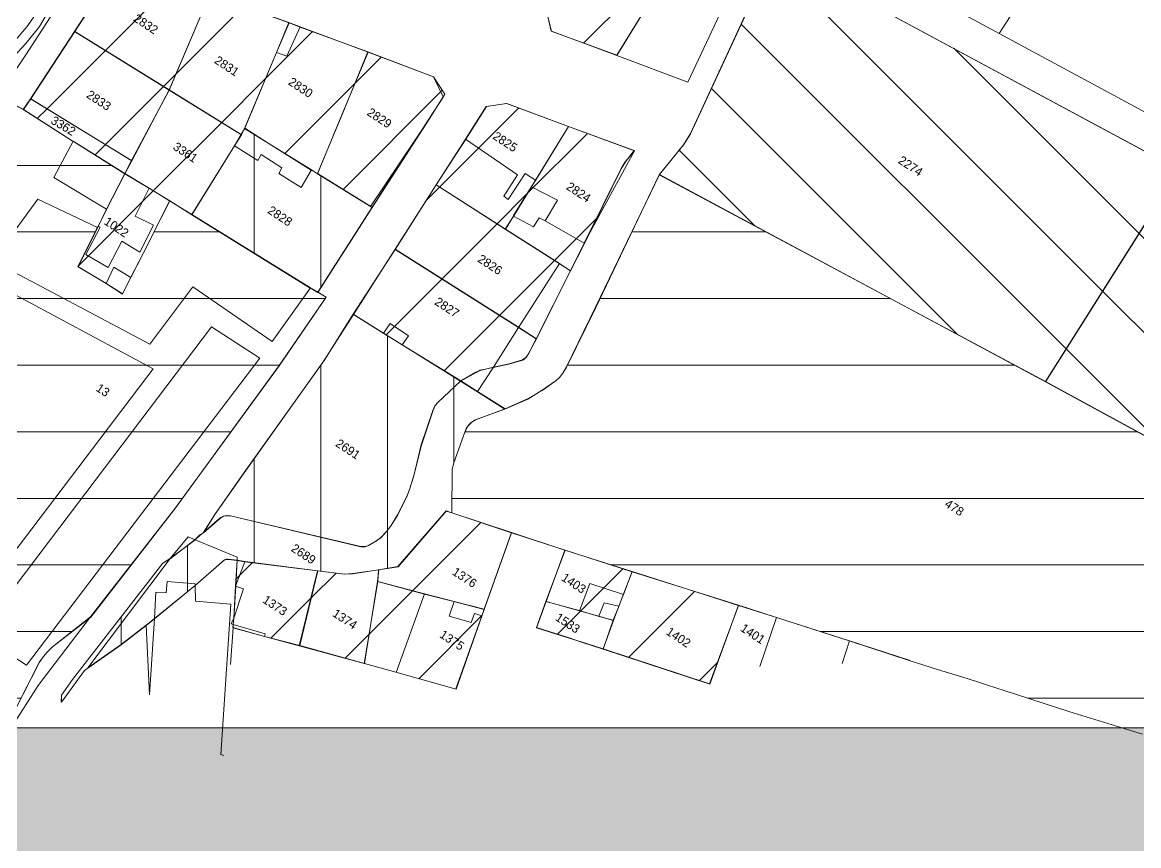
# Model space of a CAD drawing. Header units: metres. Extents: x -334141 to -333355, y -28147 to -27441.
# Drawn here: x -333808.2 to -333648.5, y -28024.6 to -27906.8 of the extents above; entities that cross this region are included whole.
import ezdxf

# ---------------------------------------------------------------- set-up
doc = ezdxf.new("R2010")
doc.units = ezdxf.units.M
for name, color, linetype, lineweight, true_color in [('EB-04-GRAIN-285-886', 7, 'CONTINUOUS', 18, 0xded5c8), ('EB-04-GRAIN-886-2329', 7, 'CONTINUOUS', 18, 0xc8bcac), ('EB-04-GRAIN-OVER-2329', 7, 'CONTINUOUS', 18, 0x9a856d), ('EB-04-GRAIN-UNDER-285', 7, 'CONTINUOUS', 18, 0xeee9e1), ('EB-BASE-DIVIDING', 7, 'CONTINUOUS', 18, 0xc8bcac), ('EB-BASE-EASEMENTS', 7, 'CONTINUOUS', 18, 0x71806b), ('EB-BASE-ENCROACHED', 7, 'CONTINUOUS', 18, 0x725d47), ('EB-BASE-PARCEL-NUMBERS', 7, 'CONTINUOUS', 9, 0x8a8d90), ('EB-BASE-PARCELS', 7, 'CONTINUOUS', 18, 0x8a8d90), ('EB-BASE-SECTIONS', 7, 'CONTINUOUS', 9, 0xded8cf), ('EB-BASE-SHEETS', 7, 'CONTINUOUS', 9, 0xded8cf), ('EB-BASE-STRUCTURES', 7, 'CONTINUOUS', 18, 0x4e504d), ('EB-KEY-BACKGROUND', 7, 'CONTINUOUS', 0, 0xf4f2ed), ('EB-KEY-TEXT', 7, 'CONTINUOUS', 13, 0x151515)]:
    doc.layers.add(name, color=color, linetype=linetype, lineweight=lineweight, true_color=true_color)
doc.styles.add('OD-INTER', font='Inter.ttf')

msp = doc.modelspace()

# ---------------------------------------------------------------- hatches: boundary and pattern name
at = {"layer": 'EB-04-GRAIN-285-886', "transparency": 33554630}
h = msp.add_hatch(dxfattribs=at)
h.set_pattern_fill('ANSI31', color=256, scale=3, angle=45)
h.paths.add_polyline_path([(-333777.87, -27924.48), (-333776.89, -27922.85), (-333776.39, -27921.98), (-333773.04, -27924.1), (-333766.88, -27927.98), (-333765.98, -27928.46), (-333758.37, -27933.17), (-333758.18, -27933.28), (-333765.93, -27945.44), (-333766.74, -27944.97), (-333767.02, -27944.85), (-333783.96, -27934.37), (-333777.87, -27924.48)])
h = msp.add_hatch(dxfattribs=at)
h.set_pattern_fill('ANSI31', color=256, scale=3, angle=45)
h.paths.add_polyline_path([(-333756.51, -27951.33), (-333753.88, -27952.97), (-333745.55, -27958.15), (-333748.71, -27961.15), (-333749.19, -27961.69), (-333749.49, -27962.34), (-333751.14, -27967.28), (-333752.23, -27971.68), (-333752.85, -27973.66), (-333753.16, -27974.53), (-333754.55, -27977.26), (-333755.44, -27978.78), (-333756.12, -27979.65), (-333756.89, -27980.51), (-333757.65, -27981.04), (-333758.69, -27981.67), (-333759.16, -27981.87), (-333759.81, -27981.85), (-333778.44, -27977.42), (-333779, -27977.4), (-333779.46, -27977.49), (-333779.84, -27977.7), (-333782.32, -27979.83), (-333780.66, -27977.23), (-333776.47, -27971.27), (-333765.07, -27955.24), (-333760.85, -27948.62), (-333756.51, -27951.33)])
h = msp.add_hatch(dxfattribs=at)
h.set_pattern_fill('ANSI31', color=256, scale=3, angle=45)
h.paths.add_polyline_path([(-333748.71, -27961.15), (-333745.55, -27958.15), (-333743.1, -27959.68), (-333739.21, -27962.15), (-333743.43, -27963.67), (-333744, -27964.09), (-333744.28, -27964.41), (-333744.67, -27964.84), (-333745.08, -27965.83), (-333746.52, -27969.99), (-333746.73, -27970.76), (-333746.77, -27976.98), (-333747.59, -27976.73), (-333754.44, -27984.7), (-333757.24, -27985.16), (-333760.96, -27985.69), (-333762.17, -27985.76), (-333765.95, -27985.29), (-333776.36, -27983.93), (-333777.46, -27983.78), (-333778.75, -27983.62), (-333779.03, -27983.61), (-333779.31, -27983.71), (-333783.42, -27987.34), (-333789.33, -27992.13), (-333790.48, -27993.09), (-333794.09, -27995.85), (-333798.84, -27999.23), (-333799.31, -27999.55), (-333802.62, -28004.09), (-333802.59, -28003.09), (-333801.03, -28000.82), (-333788.13, -27984.18), (-333787.08, -27983.55), (-333783.47, -27980.79), (-333782.8, -27980.15), (-333782.32, -27979.83), (-333779.84, -27977.7), (-333779.46, -27977.49), (-333779, -27977.4), (-333778.44, -27977.42), (-333759.81, -27981.85), (-333759.16, -27981.87), (-333758.69, -27981.67), (-333757.65, -27981.04), (-333756.89, -27980.51), (-333756.12, -27979.65), (-333755.44, -27978.78), (-333754.55, -27977.26), (-333753.16, -27974.53), (-333752.85, -27973.66), (-333752.23, -27971.68), (-333751.14, -27967.28), (-333749.49, -27962.34), (-333749.19, -27961.69), (-333748.71, -27961.15)])
at = {"layer": 'EB-04-GRAIN-886-2329', "transparency": 33554630}
h = msp.add_hatch(dxfattribs=at)
h.set_pattern_fill('ANSI31', color=256, scale=3, angle=90)
h.paths.add_polyline_path([(-333717.1, -27928.63), (-333713.61, -27924.31), (-333712.63, -27922.79), (-333703.31, -27902.58), (-333703.31, -27902.47), (-333702.24, -27901.07), (-333698.97, -27897.63), (-333696.7, -27898.82), (-333642.73, -27927.92), (-333661.86, -27958.22), (-333717.1, -27928.63)])
h = msp.add_hatch(dxfattribs=at)
h.set_pattern_fill('ANSI31', color=256, scale=3, angle=90)
h.paths.add_polyline_path([(-333661.86, -27958.22), (-333642.73, -27927.92), (-333620.02, -27940.05), (-333639.33, -27970.45), (-333661.86, -27958.22)])
at = {"layer": 'EB-04-GRAIN-OVER-2329', "transparency": 33554630}
h = msp.add_hatch(dxfattribs=at)
h.set_pattern_fill('ANSI31', color=256, scale=3, angle=135)
h.paths.add_polyline_path([(-333797.35, -27936.01), (-333797.45, -27936.12), (-333797.55, -27936.44), (-333800.24, -27941.79), (-333796.25, -27944.15), (-333793.89, -27945.68), (-333792.7, -27943.28), (-333790.91, -27939.9), (-333788.42, -27934.88), (-333787.13, -27932.37), (-333783.96, -27934.37), (-333767.02, -27944.85), (-333766.74, -27944.97), (-333765.93, -27945.44), (-333764.75, -27946.15), (-333771.48, -27955.9), (-333786.27, -27976.25), (-333798.4, -27991.92), (-333803.92, -27996.17), (-333804.68, -27996.92), (-333805.17, -27997.56), (-333805.75, -27998.32), (-333809.23, -28005.19), (-333811.22, -28009.01), (-333811.94, -28011.09), (-333812.85, -28010.61), (-333813.67, -28010.14), (-333837.46, -27996.87), (-333836.67, -27995.67), (-333844.93, -27990.83), (-333852.82, -27986.22), (-333853.36, -27985.87), (-333853.64, -27985.75), (-333824.26, -27940.39), (-333809.96, -27918.24), (-333808.05, -27919.31), (-333801.08, -27923.78), (-333800.9, -27923.89), (-333793.57, -27928.48), (-333796.15, -27933.61), (-333796.25, -27933.72), (-333797.35, -27936.01)])
h = msp.add_hatch(dxfattribs=at)
h.set_pattern_fill('ANSI31', color=256, scale=3, angle=135)
h.paths.add_polyline_path([(-333717.1, -27928.63), (-333661.86, -27958.22), (-333639.33, -27970.45), (-333626.7, -27977.33), (-333591.36, -27996.45), (-333584.36, -28000.14), (-333585.73, -28002.2), (-333591.41, -28010.88), (-333600.11, -28024.01), (-333607.71, -28021.63), (-333615.77, -28019.01), (-333621.07, -28017.27), (-333628.77, -28015), (-333633.9, -28013.38), (-333638.02, -28012.01), (-333647.99, -28008.66), (-333658.52, -28005.4), (-333667.77, -28002.41), (-333670.15, -28001.66), (-333671.15, -28001.29), (-333673.07, -28000.67), (-333677.29, -27999.41), (-333681.23, -27998.16), (-333689.92, -27995.3), (-333700.35, -27991.94), (-333705.76, -27990.19), (-333720.96, -27985.44), (-333730.57, -27982.32), (-333738.26, -27979.83), (-333746.77, -27976.98), (-333746.73, -27970.76), (-333746.52, -27969.99), (-333745.08, -27965.83), (-333744.67, -27964.84), (-333744.28, -27964.41), (-333744, -27964.09), (-333743.43, -27963.67), (-333739.21, -27962.15), (-333735.91, -27960.71), (-333733.83, -27959.45), (-333731.84, -27958.08), (-333731.36, -27957.65), (-333730.88, -27957), (-333730.38, -27956.13), (-333726.19, -27947.62), (-333717.1, -27928.63)])
at = {"layer": 'EB-04-GRAIN-UNDER-285', "transparency": 33554630}
h = msp.add_hatch(dxfattribs=at)
h.set_pattern_fill('ANSI31', color=256, scale=3)
h.paths.add_polyline_path([(-333727.04, -27895.42), (-333717.17, -27901.76), (-333723.16, -27911.54), (-333732.58, -27908.1), (-333733.21, -27905.19), (-333727.04, -27895.42)])
h = msp.add_hatch(dxfattribs=at)
h.set_pattern_fill('ANSI31', color=256, scale=3)
h.paths.add_polyline_path([(-333781.37, -27902.82), (-333787.22, -27916.49), (-333800.72, -27908.14), (-333795.23, -27899.67), (-333792.52, -27898.77), (-333781.37, -27902.82)])
h = msp.add_hatch(dxfattribs=at)
h.set_pattern_fill('ANSI31', color=256, scale=3)
h.paths.add_polyline_path([(-333787.22, -27916.49), (-333781.37, -27902.82), (-333770.03, -27906.89), (-333771.85, -27911.15), (-333776.39, -27921.98), (-333776.89, -27922.85), (-333787.22, -27916.49)])
h = msp.add_hatch(dxfattribs=at)
h.set_pattern_fill('ANSI31', color=256, scale=3)
h.paths.add_polyline_path([(-333770.03, -27906.89), (-333768.48, -27907.5), (-333758.79, -27911.06), (-333762.44, -27920.03), (-333765.98, -27928.46), (-333766.88, -27927.98), (-333773.04, -27924.1), (-333776.39, -27921.98), (-333771.85, -27911.15), (-333770.03, -27906.89)])
h = msp.add_hatch(dxfattribs=at)
h.set_pattern_fill('ANSI31', color=256, scale=3)
h.paths.add_polyline_path([(-333787.22, -27916.49), (-333792.57, -27926.63), (-333806.98, -27917.79), (-333800.72, -27908.14), (-333787.22, -27916.49)])
h = msp.add_hatch(dxfattribs=at)
h.set_pattern_fill('ANSI31', color=256, scale=3)
h.paths.add_polyline_path([(-333750.06, -27920.69), (-333758.18, -27933.28), (-333758.37, -27933.17), (-333765.98, -27928.46), (-333762.44, -27920.03), (-333758.79, -27911.06), (-333749.38, -27914.61), (-333747.8, -27917.11), (-333748, -27917.55), (-333750.06, -27920.69)])
h = msp.add_hatch(dxfattribs=at)
h.set_pattern_fill('ANSI31', color=256, scale=3)
h.paths.add_polyline_path([(-333792.57, -27926.63), (-333787.22, -27916.49), (-333776.89, -27922.85), (-333777.87, -27924.48), (-333783.96, -27934.37), (-333787.13, -27932.37), (-333790.03, -27930.6), (-333793.57, -27928.48), (-333792.57, -27926.63)])
h = msp.add_hatch(dxfattribs=at)
h.set_pattern_fill('ANSI31', color=256, scale=3)
h.paths.add_polyline_path([(-333806.98, -27917.79), (-333792.57, -27926.63), (-333793.57, -27928.48), (-333800.9, -27923.89), (-333801.08, -27923.78), (-333808.05, -27919.31), (-333806.98, -27917.79)])
h = msp.add_hatch(dxfattribs=at)
h.set_pattern_fill('ANSI31', color=256, scale=3)
h.paths.add_polyline_path([(-333738.96, -27918.42), (-333730.1, -27921.73), (-333734.81, -27929.45), (-333735.4, -27930.31), (-333737.95, -27934.44), (-333737.95, -27934.55), (-333739.13, -27936.4), (-333749, -27930.05), (-333744.79, -27923.54), (-333741.84, -27918.87), (-333738.96, -27918.42)])
h = msp.add_hatch(dxfattribs=at)
h.set_pattern_fill('ANSI31', color=256, scale=3)
h.paths.add_polyline_path([(-333729.81, -27942.39), (-333731.43, -27941.33), (-333739.13, -27936.4), (-333737.95, -27934.55), (-333737.95, -27934.44), (-333735.4, -27930.31), (-333734.81, -27929.45), (-333730.1, -27921.73), (-333720.68, -27925.17), (-333721.36, -27926.03), (-333721.94, -27926.79), (-333722.53, -27927.77), (-333727.82, -27938.46), (-333729.81, -27942.39)])
h = msp.add_hatch(dxfattribs=at)
h.set_pattern_fill('ANSI31', color=256, scale=3)
h.paths.add_polyline_path([(-333790.03, -27930.6), (-333787.13, -27932.37), (-333788.42, -27934.88), (-333790.91, -27939.9), (-333792.7, -27943.28), (-333793.89, -27945.68), (-333796.25, -27944.15), (-333800.24, -27941.79), (-333797.55, -27936.44), (-333797.45, -27936.12), (-333797.35, -27936.01), (-333796.25, -27933.72), (-333796.15, -27933.61), (-333793.57, -27928.48), (-333790.03, -27930.6)])
h = msp.add_hatch(dxfattribs=at)
h.set_pattern_fill('ANSI31', color=256, scale=3)
h.paths.add_polyline_path([(-333731.43, -27941.33), (-333729.81, -27942.39), (-333734.68, -27952.1), (-333737.22, -27950.45), (-333754.88, -27939.28), (-333749, -27930.05), (-333739.13, -27936.4), (-333731.43, -27941.33)])
h = msp.add_hatch(dxfattribs=at)
h.set_pattern_fill('ANSI31', color=256, scale=3)
h.paths.add_polyline_path([(-333737.22, -27950.45), (-333734.68, -27952.1), (-333735.88, -27954.38), (-333736.17, -27954.82), (-333736.64, -27955.13), (-333738.61, -27955.73), (-333740.85, -27956.21), (-333742.71, -27956.59), (-333743.28, -27956.9), (-333745.55, -27958.15), (-333753.88, -27952.97), (-333756.51, -27951.33), (-333760.85, -27948.62), (-333754.88, -27939.28), (-333737.22, -27950.45)])
h = msp.add_hatch(dxfattribs=at)
h.set_pattern_fill('ANSI31', color=256, scale=3)
h.paths.add_polyline_path([(-333746.77, -27976.98), (-333738.26, -27979.83), (-333742.16, -27990.8), (-333746.47, -27989.65), (-333750.69, -27988.61), (-333757.39, -27986.82), (-333757.24, -27985.16), (-333754.44, -27984.7), (-333747.59, -27976.73), (-333746.77, -27976.98)])
h = msp.add_hatch(dxfattribs=at)
h.set_pattern_fill('ANSI31', color=256, scale=3)
h.paths.add_polyline_path([(-333722.89, -27990.37), (-333723.7, -27992.34), (-333725.72, -27991.82), (-333728.56, -27990.94), (-333733.33, -27989.66), (-333730.57, -27982.32), (-333720.96, -27985.44), (-333722.28, -27988.72), (-333722.89, -27990.37)])
h = msp.add_hatch(dxfattribs=at)
h.set_pattern_fill('ANSI31', color=256, scale=3)
h.paths.add_polyline_path([(-333777.46, -27983.78), (-333776.36, -27983.93), (-333765.95, -27985.29), (-333768.54, -27995.97), (-333773.59, -27994.68), (-333778.08, -27993.41), (-333778.07, -27992.97), (-333777.94, -27992.09), (-333777.69, -27987.43), (-333777.46, -27983.78)])
h = msp.add_hatch(dxfattribs=at)
h.set_pattern_fill('ANSI31', color=256, scale=3)
h.paths.add_polyline_path([(-333760.96, -27985.69), (-333757.24, -27985.16), (-333757.39, -27986.82), (-333759.28, -27998.52), (-333768.54, -27995.97), (-333765.95, -27985.29), (-333762.17, -27985.76), (-333760.96, -27985.69)])
h = msp.add_hatch(dxfattribs=at)
h.set_pattern_fill('ANSI31', color=256, scale=3)
h.paths.add_polyline_path([(-333705.76, -27990.19), (-333709.86, -28001.48), (-333725.14, -27996.5), (-333723.7, -27992.34), (-333722.89, -27990.37), (-333722.28, -27988.72), (-333720.96, -27985.44), (-333705.76, -27990.19)])
h = msp.add_hatch(dxfattribs=at)
h.set_pattern_fill('ANSI31', color=256, scale=3)
h.paths.add_polyline_path([(-333759.28, -27998.52), (-333757.39, -27986.82), (-333750.69, -27988.61), (-333746.47, -27989.65), (-333742.16, -27990.8), (-333742.47, -27991.78), (-333746.17, -28002.2), (-333754.79, -27999.79), (-333759.28, -27998.52)])
h = msp.add_hatch(dxfattribs=at)
h.set_pattern_fill('ANSI31', color=256, scale=3)
h.paths.add_polyline_path([(-333723.7, -27992.34), (-333725.14, -27996.5), (-333728.25, -27995.51), (-333729.99, -27994.89), (-333734.66, -27993.39), (-333733.33, -27989.66), (-333728.56, -27990.94), (-333725.72, -27991.82), (-333723.7, -27992.34)])
at = {"layer": 'EB-KEY-BACKGROUND', "transparency": 33554687}
msp.add_hatch(color=256, dxfattribs=at).paths.add_polyline_path([(-334064.11, -28007.72), (-333479.11, -28007.72), (-333479.11, -28147.22), (-334064.11, -28147.22)])

# ---------------------------------------------------------------- linework, layer by layer
at = {"layer": 'EB-04-GRAIN-285-886'}
for points in [[(-333777.87, -27924.48), (-333776.89, -27922.85), (-333776.39, -27921.98), (-333773.04, -27924.1), (-333766.88, -27927.98), (-333765.98, -27928.46), (-333758.37, -27933.17), (-333758.18, -27933.28), (-333765.93, -27945.44), (-333766.74, -27944.97), (-333767.02, -27944.85), (-333783.96, -27934.37), (-333777.87, -27924.48)], [(-333756.51, -27951.33), (-333753.88, -27952.97), (-333745.55, -27958.15), (-333748.71, -27961.15), (-333749.19, -27961.69), (-333749.49, -27962.34), (-333751.14, -27967.28), (-333752.23, -27971.68), (-333752.85, -27973.66), (-333753.16, -27974.53), (-333754.55, -27977.26), (-333755.44, -27978.78), (-333756.12, -27979.65), (-333756.89, -27980.51), (-333757.65, -27981.04), (-333758.69, -27981.67), (-333759.16, -27981.87), (-333759.81, -27981.85), (-333778.44, -27977.42), (-333779, -27977.4), (-333779.46, -27977.49), (-333779.84, -27977.7), (-333782.32, -27979.83), (-333780.66, -27977.23), (-333776.47, -27971.27), (-333765.07, -27955.24), (-333760.85, -27948.62), (-333756.51, -27951.33)], [(-333748.71, -27961.15), (-333745.55, -27958.15), (-333743.1, -27959.68), (-333739.21, -27962.15), (-333743.43, -27963.67), (-333744, -27964.09), (-333744.28, -27964.41), (-333744.67, -27964.84), (-333745.08, -27965.83), (-333746.52, -27969.99), (-333746.73, -27970.76), (-333746.77, -27976.98), (-333747.59, -27976.73), (-333754.44, -27984.7), (-333757.24, -27985.16), (-333760.96, -27985.69), (-333762.17, -27985.76), (-333765.95, -27985.29), (-333776.36, -27983.93), (-333777.46, -27983.78), (-333778.75, -27983.62), (-333779.03, -27983.61), (-333779.31, -27983.71), (-333783.42, -27987.34), (-333789.33, -27992.13), (-333790.48, -27993.09), (-333794.09, -27995.85), (-333798.84, -27999.23), (-333799.31, -27999.55), (-333802.62, -28004.09), (-333802.59, -28003.09), (-333801.03, -28000.82), (-333788.13, -27984.18), (-333787.08, -27983.55), (-333783.47, -27980.79), (-333782.8, -27980.15), (-333782.32, -27979.83), (-333779.84, -27977.7), (-333779.46, -27977.49), (-333779, -27977.4), (-333778.44, -27977.42), (-333759.81, -27981.85), (-333759.16, -27981.87), (-333758.69, -27981.67), (-333757.65, -27981.04), (-333756.89, -27980.51), (-333756.12, -27979.65), (-333755.44, -27978.78), (-333754.55, -27977.26), (-333753.16, -27974.53), (-333752.85, -27973.66), (-333752.23, -27971.68), (-333751.14, -27967.28), (-333749.49, -27962.34), (-333749.19, -27961.69), (-333748.71, -27961.15)]]:
    msp.add_lwpolyline(points, close=True, dxfattribs=at)
at = {"layer": 'EB-04-GRAIN-886-2329'}
for points in [[(-333717.1, -27928.63), (-333713.61, -27924.31), (-333712.63, -27922.79), (-333703.31, -27902.58), (-333703.31, -27902.47), (-333702.24, -27901.07), (-333698.97, -27897.63), (-333696.7, -27898.82), (-333642.73, -27927.92), (-333661.86, -27958.22), (-333717.1, -27928.63)], [(-333661.86, -27958.22), (-333642.73, -27927.92), (-333620.02, -27940.05), (-333639.33, -27970.45), (-333661.86, -27958.22)]]:
    msp.add_lwpolyline(points, close=True, dxfattribs=at)
at = {"layer": 'EB-04-GRAIN-OVER-2329'}
for points in [[(-333809.96, -27918.24), (-333808.05, -27919.31), (-333801.08, -27923.78), (-333800.9, -27923.89), (-333793.57, -27928.48), (-333796.15, -27933.61), (-333796.25, -27933.72), (-333797.35, -27936.01), (-333797.35, -27936.01), (-333797.45, -27936.12), (-333797.55, -27936.44), (-333800.24, -27941.79), (-333796.25, -27944.15), (-333793.89, -27945.68), (-333792.7, -27943.28), (-333790.91, -27939.9), (-333788.42, -27934.88), (-333787.13, -27932.37), (-333783.96, -27934.37), (-333767.02, -27944.85), (-333766.74, -27944.97), (-333765.93, -27945.44), (-333764.75, -27946.15), (-333771.48, -27955.9), (-333786.27, -27976.25), (-333798.4, -27991.92), (-333803.92, -27996.17), (-333804.68, -27996.92), (-333805.17, -27997.56), (-333805.75, -27998.32), (-333809.23, -28005.19)], [(-333647.99, -28008.66), (-333658.52, -28005.4), (-333667.77, -28002.41), (-333670.15, -28001.66), (-333671.15, -28001.29), (-333673.07, -28000.67), (-333677.29, -27999.41), (-333681.23, -27998.16), (-333689.92, -27995.3), (-333700.35, -27991.94), (-333705.76, -27990.19), (-333720.96, -27985.44), (-333730.57, -27982.32), (-333738.26, -27979.83), (-333746.77, -27976.98), (-333746.73, -27970.76), (-333746.52, -27969.99), (-333745.08, -27965.83), (-333744.67, -27964.84), (-333744.28, -27964.41), (-333744, -27964.09), (-333743.43, -27963.67), (-333739.21, -27962.15), (-333735.91, -27960.71), (-333733.83, -27959.45), (-333731.84, -27958.08), (-333731.36, -27957.65), (-333730.88, -27957), (-333730.38, -27956.13), (-333726.19, -27947.62), (-333717.1, -27928.63), (-333717.1, -27928.63), (-333661.86, -27958.22), (-333639.33, -27970.45)]]:
    msp.add_lwpolyline(points, dxfattribs=at)
at = {"layer": 'EB-04-GRAIN-UNDER-285'}
for points in [[(-333727.04, -27895.42), (-333717.17, -27901.76), (-333723.16, -27911.54), (-333732.58, -27908.1), (-333733.21, -27905.19), (-333727.04, -27895.42)], [(-333781.37, -27902.82), (-333787.22, -27916.49), (-333800.72, -27908.14), (-333795.23, -27899.67), (-333792.52, -27898.77), (-333781.37, -27902.82)], [(-333787.22, -27916.49), (-333781.37, -27902.82), (-333770.03, -27906.89), (-333771.85, -27911.15), (-333776.39, -27921.98), (-333776.89, -27922.85), (-333787.22, -27916.49)], [(-333770.03, -27906.89), (-333768.48, -27907.5), (-333758.79, -27911.06), (-333762.44, -27920.03), (-333765.98, -27928.46), (-333766.88, -27927.98), (-333773.04, -27924.1), (-333776.39, -27921.98), (-333771.85, -27911.15), (-333770.03, -27906.89)], [(-333787.22, -27916.49), (-333792.57, -27926.63), (-333806.98, -27917.79), (-333800.72, -27908.14), (-333787.22, -27916.49)], [(-333750.06, -27920.69), (-333758.18, -27933.28), (-333758.37, -27933.17), (-333765.98, -27928.46), (-333762.44, -27920.03), (-333758.79, -27911.06), (-333749.38, -27914.61), (-333747.8, -27917.11), (-333748, -27917.55), (-333750.06, -27920.69)], [(-333792.57, -27926.63), (-333787.22, -27916.49), (-333776.89, -27922.85), (-333777.87, -27924.48), (-333783.96, -27934.37), (-333787.13, -27932.37), (-333790.03, -27930.6), (-333793.57, -27928.48), (-333792.57, -27926.63)], [(-333806.98, -27917.79), (-333792.57, -27926.63), (-333793.57, -27928.48), (-333800.9, -27923.89), (-333801.08, -27923.78), (-333808.05, -27919.31), (-333806.98, -27917.79)], [(-333738.96, -27918.42), (-333730.1, -27921.73), (-333734.81, -27929.45), (-333735.4, -27930.31), (-333737.95, -27934.44), (-333737.95, -27934.55), (-333739.13, -27936.4), (-333749, -27930.05), (-333744.79, -27923.54), (-333741.84, -27918.87), (-333738.96, -27918.42)], [(-333729.81, -27942.39), (-333731.43, -27941.33), (-333739.13, -27936.4), (-333737.95, -27934.55), (-333737.95, -27934.44), (-333735.4, -27930.31), (-333734.81, -27929.45), (-333730.1, -27921.73), (-333720.68, -27925.17), (-333721.36, -27926.03), (-333721.94, -27926.79), (-333722.53, -27927.77), (-333727.82, -27938.46), (-333729.81, -27942.39)], [(-333790.03, -27930.6), (-333787.13, -27932.37), (-333788.42, -27934.88), (-333790.91, -27939.9), (-333792.7, -27943.28), (-333793.89, -27945.68), (-333796.25, -27944.15), (-333800.24, -27941.79), (-333797.55, -27936.44), (-333797.45, -27936.12), (-333797.35, -27936.01), (-333796.25, -27933.72), (-333796.15, -27933.61), (-333793.57, -27928.48), (-333790.03, -27930.6)], [(-333731.43, -27941.33), (-333729.81, -27942.39), (-333734.68, -27952.1), (-333737.22, -27950.45), (-333754.88, -27939.28), (-333749, -27930.05), (-333739.13, -27936.4), (-333731.43, -27941.33)], [(-333737.22, -27950.45), (-333734.68, -27952.1), (-333735.88, -27954.38), (-333736.17, -27954.82), (-333736.64, -27955.13), (-333738.61, -27955.73), (-333740.85, -27956.21), (-333742.71, -27956.59), (-333743.28, -27956.9), (-333745.55, -27958.15), (-333753.88, -27952.97), (-333756.51, -27951.33), (-333760.85, -27948.62), (-333754.88, -27939.28), (-333737.22, -27950.45)], [(-333746.77, -27976.98), (-333738.26, -27979.83), (-333742.16, -27990.8), (-333746.47, -27989.65), (-333750.69, -27988.61), (-333757.39, -27986.82), (-333757.24, -27985.16), (-333754.44, -27984.7), (-333747.59, -27976.73), (-333746.77, -27976.98)], [(-333722.89, -27990.37), (-333723.7, -27992.34), (-333725.72, -27991.82), (-333728.56, -27990.94), (-333733.33, -27989.66), (-333730.57, -27982.32), (-333720.96, -27985.44), (-333722.28, -27988.72), (-333722.89, -27990.37)], [(-333777.46, -27983.78), (-333776.36, -27983.93), (-333765.95, -27985.29), (-333768.54, -27995.97), (-333773.59, -27994.68), (-333778.08, -27993.41), (-333778.07, -27992.97), (-333777.94, -27992.09), (-333777.69, -27987.43), (-333777.46, -27983.78)], [(-333760.96, -27985.69), (-333757.24, -27985.16), (-333757.39, -27986.82), (-333759.28, -27998.52), (-333768.54, -27995.97), (-333765.95, -27985.29), (-333762.17, -27985.76), (-333760.96, -27985.69)], [(-333705.76, -27990.19), (-333709.86, -28001.48), (-333725.14, -27996.5), (-333723.7, -27992.34), (-333722.89, -27990.37), (-333722.28, -27988.72), (-333720.96, -27985.44), (-333705.76, -27990.19)], [(-333759.28, -27998.52), (-333757.39, -27986.82), (-333750.69, -27988.61), (-333746.47, -27989.65), (-333742.16, -27990.8), (-333742.47, -27991.78), (-333746.17, -28002.2), (-333754.79, -27999.79), (-333759.28, -27998.52)], [(-333723.7, -27992.34), (-333725.14, -27996.5), (-333728.25, -27995.51), (-333729.99, -27994.89), (-333734.66, -27993.39), (-333733.33, -27989.66), (-333728.56, -27990.94), (-333725.72, -27991.82), (-333723.7, -27992.34)]]:
    msp.add_lwpolyline(points, close=True, dxfattribs=at)
at = {"layer": 'EB-BASE-DIVIDING'}
for points in [[(-333811.86, -27912.12), (-333809.5, -27909.78), (-333807.57, -27907.48), (-333805.77, -27904.89), (-333801.48, -27896.8), (-333795.45, -27886.24), (-333791.24, -27878.82), (-333790.21, -27876.69), (-333783.97, -27862.29), (-333780.94, -27855.27), (-333780.42, -27853.68)], [(-333779.05, -27854.48), (-333779.39, -27855.35), (-333784.81, -27867.94), (-333789.61, -27878.82), (-333792.45, -27883.86), (-333798.08, -27893.86), (-333802.83, -27902.44), (-333805.75, -27907.41), (-333807.73, -27909.85), (-333812.22, -27914.71), (-333814.7, -27917.34)]]:
    msp.add_lwpolyline(points, dxfattribs=at)
at = {"layer": 'EB-BASE-EASEMENTS'}
for points in [[(-333733.41, -27935.23), (-333734.29, -27934.78), (-333735.11, -27936.08), (-333737.96, -27934.54)], [(-333818.74, -27994.86), (-333789.51, -27956.37), (-333821.35, -27939.34), (-333846.67, -27977.03)]]:
    msp.add_lwpolyline(points, dxfattribs=at)
at = {"layer": 'EB-BASE-ENCROACHED'}
for points in [[(-333787.05, -27983.52), (-333784.49, -27980.4), (-333783.48, -27980.83)], [(-333783.48, -27980.83), (-333777.48, -27983.33), (-333777.49, -27983.8)], [(-333798.82, -27999.18), (-333787.05, -27983.52)]]:
    msp.add_lwpolyline(points, dxfattribs=at)
at = {"layer": 'EB-BASE-PARCELS'}
for points in [[(-333659.45, -27894.46), (-333668.49, -27908.43)], [(-333723.17, -27911.57), (-333732.54, -27908.08), (-333733.25, -27905.24), (-333727.02, -27895.42)], [(-333698.96, -27897.64), (-333696.71, -27898.84), (-333642.69, -27927.91)], [(-333781.37, -27902.79), (-333792.51, -27898.78), (-333795.28, -27899.71), (-333800.75, -27908.14)], [(-333723.17, -27911.57), (-333713.03, -27915.4), (-333706.2, -27900.83)], [(-333787.22, -27916.55), (-333781.37, -27902.79)], [(-333781.37, -27902.79), (-333770.07, -27906.87)], [(-333717.16, -27901.77), (-333723.17, -27911.57)], [(-333717.07, -27928.58), (-333713.63, -27924.34), (-333712.63, -27922.74), (-333703.36, -27902.57)], [(-333770.07, -27906.87), (-333771.85, -27911.16)], [(-333770.07, -27906.87), (-333768.48, -27907.46)], [(-333768.48, -27907.46), (-333758.75, -27911.08)], [(-333800.75, -27908.14), (-333807.02, -27917.77)], [(-333800.75, -27908.14), (-333787.22, -27916.55)], [(-333771.85, -27911.16), (-333776.42, -27922.03)], [(-333758.75, -27911.08), (-333762.49, -27920.08)], [(-333758.75, -27911.08), (-333749.39, -27914.62)], [(-333749.39, -27914.62), (-333747.78, -27917.11), (-333748.03, -27917.5)], [(-333787.22, -27916.55), (-333792.59, -27926.61)], [(-333776.88, -27922.9), (-333787.22, -27916.55)], [(-333748.03, -27917.5), (-333750.04, -27920.66)], [(-333853.35, -27985.87), (-333853.63, -27985.71), (-333824.26, -27940.44), (-333809.99, -27918.24), (-333808.08, -27919.31)], [(-333807.02, -27917.77), (-333808.08, -27919.31)], [(-333807.02, -27917.77), (-333792.59, -27926.61)], [(-333730.07, -27921.72), (-333738.92, -27918.42), (-333741.87, -27918.86), (-333744.83, -27923.56)], [(-333808.08, -27919.31), (-333801.06, -27923.77), (-333800.94, -27923.84)], [(-333762.49, -27920.08), (-333765.97, -27928.49)], [(-333750.04, -27920.66), (-333758.15, -27933.33)], [(-333776.42, -27922.03), (-333776.88, -27922.9)], [(-333776.42, -27922.03), (-333773.03, -27924.13), (-333766.85, -27927.95)], [(-333734.79, -27929.4), (-333730.07, -27921.72)], [(-333730.07, -27921.72), (-333720.64, -27925.22)], [(-333800.94, -27923.84), (-333793.57, -27928.47)], [(-333776.88, -27922.9), (-333777.87, -27924.49)], [(-333744.83, -27923.56), (-333749.01, -27930.06)], [(-333777.87, -27924.49), (-333783.96, -27934.32)], [(-333720.64, -27925.22), (-333721.38, -27926.05), (-333721.96, -27926.8), (-333722.53, -27927.75), (-333727.86, -27938.41)], [(-333792.59, -27926.61), (-333793.57, -27928.47)], [(-333793.57, -27928.47), (-333796.16, -27933.57)], [(-333793.57, -27928.47), (-333790.07, -27930.55)], [(-333766.85, -27927.95), (-333765.97, -27928.49)], [(-333758.39, -27933.19), (-333765.97, -27928.49)], [(-333717.07, -27928.58), (-333726.22, -27947.57), (-333730.37, -27956.11), (-333730.89, -27957.02), (-333731.33, -27957.6), (-333731.83, -27958.08), (-333733.87, -27959.5), (-333735.95, -27960.68), (-333739.16, -27962.11)], [(-333661.85, -27958.27), (-333717.07, -27928.58)], [(-333642.69, -27927.91), (-333661.85, -27958.27)], [(-333754.89, -27939.3), (-333749.01, -27930.06)], [(-333749.01, -27930.06), (-333739.1, -27936.39)], [(-333737.96, -27934.54), (-333737.92, -27934.49), (-333735.38, -27930.36)], [(-333735.38, -27930.36), (-333734.79, -27929.4)], [(-333790.07, -27930.55), (-333787.17, -27932.38)], [(-333796.16, -27933.57), (-333796.24, -27933.73), (-333797.38, -27935.99)], [(-333788.42, -27934.88), (-333787.17, -27932.38)], [(-333787.17, -27932.38), (-333783.96, -27934.32)], [(-333765.93, -27945.49), (-333758.15, -27933.33)], [(-333758.15, -27933.33), (-333758.39, -27933.19)], [(-333792.7, -27943.31), (-333790.93, -27939.89), (-333788.42, -27934.88)], [(-333783.96, -27934.32), (-333767, -27944.82)], [(-333739.1, -27936.39), (-333737.96, -27934.54)], [(-333797.47, -27936.16), (-333797.58, -27936.39), (-333800.25, -27941.74), (-333796.24, -27944.2)], [(-333797.38, -27935.99), (-333797.47, -27936.16)], [(-333731.39, -27941.33), (-333739.1, -27936.39)], [(-333760.89, -27948.58), (-333754.89, -27939.3)], [(-333737.24, -27950.46), (-333754.89, -27939.3)], [(-333727.86, -27938.41), (-333729.79, -27942.35)], [(-333729.79, -27942.35), (-333731.39, -27941.33)], [(-333734.69, -27952.08), (-333729.79, -27942.35)], [(-333796.24, -27944.2), (-333793.88, -27945.71), (-333792.7, -27943.31)], [(-333765.93, -27945.49), (-333764.75, -27946.15), (-333771.49, -27955.94), (-333786.28, -27976.27), (-333798.44, -27991.87)], [(-333767, -27944.82), (-333766.73, -27944.99), (-333765.93, -27945.49)], [(-333782.34, -27979.84), (-333780.68, -27977.23), (-333776.49, -27971.22), (-333765.04, -27955.2), (-333760.89, -27948.58)], [(-333756.53, -27951.29), (-333760.89, -27948.58)], [(-333734.69, -27952.08), (-333737.24, -27950.46)], [(-333753.88, -27952.94), (-333756.53, -27951.29)], [(-333734.69, -27952.08), (-333735.85, -27954.36), (-333736.21, -27954.78), (-333736.66, -27955.1), (-333738.58, -27955.68), (-333740.81, -27956.17)], [(-333745.51, -27958.12), (-333753.88, -27952.94)], [(-333740.81, -27956.17), (-333742.71, -27956.61), (-333743.32, -27956.85), (-333745.51, -27958.12)], [(-333745.51, -27958.12), (-333748.73, -27961.14), (-333749.16, -27961.63), (-333749.46, -27962.31), (-333751.11, -27967.31), (-333752.22, -27971.65), (-333752.84, -27973.65), (-333753.17, -27974.55), (-333754.52, -27977.28), (-333755.47, -27978.81), (-333756.1, -27979.64), (-333756.88, -27980.48), (-333757.61, -27981.05), (-333758.68, -27981.67), (-333759.19, -27981.82), (-333759.79, -27981.81), (-333778.45, -27977.41), (-333779.04, -27977.39), (-333779.43, -27977.46), (-333779.89, -27977.71), (-333782.34, -27979.84)], [(-333743.11, -27959.63), (-333745.51, -27958.12)], [(-333661.85, -27958.27), (-333639.36, -27970.5)], [(-333739.16, -27962.11), (-333743.11, -27959.63)], [(-333739.16, -27962.11), (-333743.39, -27963.71), (-333743.98, -27964.06), (-333744.33, -27964.38), (-333744.63, -27964.83), (-333745.08, -27965.81), (-333746.52, -27969.97), (-333746.72, -27970.79), (-333746.78, -27977.01)], [(-333747.6, -27976.72), (-333754.48, -27984.67)], [(-333746.78, -27977.01), (-333747.6, -27976.72)], [(-333746.78, -27977.01), (-333738.25, -27979.8)], [(-333782.34, -27979.84), (-333782.76, -27980.2), (-333783.48, -27980.83)], [(-333738.25, -27979.8), (-333742.16, -27990.77)], [(-333730.59, -27982.35), (-333738.25, -27979.8)], [(-333783.48, -27980.83), (-333787.05, -27983.52)], [(-333733.29, -27989.65), (-333730.59, -27982.35)], [(-333730.59, -27982.35), (-333720.98, -27985.4)], [(-333787.05, -27983.52), (-333788.13, -27984.18), (-333801.03, -28000.84), (-333802.62, -28003.08), (-333802.64, -28004.08)], [(-333777.49, -27983.8), (-333778.73, -27983.66), (-333779.02, -27983.66), (-333779.33, -27983.76), (-333783.47, -27987.38)], [(-333777.7, -27987.46), (-333777.49, -27983.8)], [(-333777.49, -27983.8), (-333776.4, -27983.98)], [(-333776.4, -27983.98), (-333765.97, -27985.27)], [(-333757.25, -27985.14), (-333754.48, -27984.67)], [(-333768.59, -27996), (-333765.97, -27985.27)], [(-333757.25, -27985.14), (-333760.92, -27985.7), (-333762.14, -27985.76), (-333765.97, -27985.27)], [(-333757.35, -27986.83), (-333757.25, -27985.14)], [(-333720.98, -27985.4), (-333722.24, -27988.68)], [(-333705.78, -27990.24), (-333720.98, -27985.4)], [(-333783.47, -27987.38), (-333789.31, -27992.12)], [(-333777.98, -27992.04), (-333777.7, -27987.46)], [(-333759.33, -27998.56), (-333757.35, -27986.83)], [(-333757.35, -27986.83), (-333750.67, -27988.56)], [(-333750.67, -27988.56), (-333746.44, -27989.66)], [(-333722.24, -27988.68), (-333722.88, -27990.36)], [(-333746.44, -27989.66), (-333742.16, -27990.77)], [(-333742.16, -27990.77), (-333742.5, -27991.73)], [(-333733.29, -27989.65), (-333734.66, -27993.43), (-333730, -27994.91)], [(-333728.53, -27990.99), (-333733.29, -27989.65)], [(-333725.75, -27991.78), (-333728.53, -27990.99)], [(-333722.88, -27990.36), (-333723.66, -27992.37)], [(-333709.9, -28001.44), (-333705.78, -27990.24)], [(-333705.78, -27990.24), (-333700.34, -27991.95)], [(-333798.44, -27991.87), (-333803.91, -27996.15), (-333804.72, -27996.95), (-333805.18, -27997.53), (-333805.74, -27998.33), (-333809.23, -28005.15), (-333811.25, -28009.03), (-333811.97, -28011.14)], [(-333798.44, -27991.87), (-333802.76, -27997.49), (-333805.95, -28001.67), (-333809.9, -28007.89), (-333811.29, -28011.4)], [(-333790.51, -27993.07), (-333789.31, -27992.12)], [(-333778.03, -27992.96), (-333777.98, -27992.04)], [(-333742.5, -27991.73), (-333746.22, -28002.16)], [(-333723.66, -27992.37), (-333725.75, -27991.78)], [(-333725.15, -27996.45), (-333723.66, -27992.37)], [(-333700.34, -27991.95), (-333702.71, -27998.98)], [(-333689.88, -27995.3), (-333700.34, -27991.95)], [(-333790.51, -27993.07), (-333794.07, -27995.81), (-333798.82, -27999.18)], [(-333790.04, -28003.02), (-333790.51, -27993.07)], [(-333778.06, -27993.46), (-333778.45, -27998.68)], [(-333778.06, -27993.46), (-333778.03, -27992.96)], [(-333773.56, -27994.67), (-333778.06, -27993.46)], [(-333768.59, -27996), (-333773.56, -27994.67)], [(-333730, -27994.91), (-333728.28, -27995.46)], [(-333728.28, -27995.46), (-333725.15, -27996.45)], [(-333690.94, -27998.53), (-333689.88, -27995.3)], [(-333689.88, -27995.3), (-333681.22, -27998.12)], [(-333759.33, -27998.56), (-333768.59, -27996)], [(-333725.15, -27996.45), (-333709.9, -28001.44)]]:
    msp.add_lwpolyline(points, dxfattribs=at)
at = {"layer": 'EB-BASE-SECTIONS'}
for points in [[(-333668.49, -27908.43), (-333675.2, -27904.82), (-333695.26, -27893.88)], [(-333640.96, -27923.25), (-333641.43, -27923), (-333655.67, -27915.33), (-333668.49, -27908.43)]]:
    msp.add_lwpolyline(points, dxfattribs=at)
at = {"layer": 'EB-BASE-SHEETS'}
msp.add_lwpolyline([(-333873.31, -28010.77), (-333862.22, -27993.1), (-333807.7, -27911.49), (-333789.07, -27882.74), (-333777.28, -27854.34)], dxfattribs=at)
at = {"layer": 'EB-BASE-STRUCTURES'}
for points in [[(-333771.85, -27911.16), (-333770.36, -27911.67), (-333768.48, -27907.46)], [(-333749.39, -27914.62), (-333748.03, -27917.5)], [(-333758.39, -27933.19), (-333750.04, -27920.66)], [(-333800.94, -27923.84), (-333803.69, -27929.04), (-333796.16, -27933.57)], [(-333734.79, -27929.4), (-333736.27, -27928.46), (-333738.71, -27932.15), (-333739.36, -27931.7), (-333737.37, -27928.63), (-333744.83, -27923.56)], [(-333766.85, -27927.95), (-333768.34, -27930.43), (-333771.53, -27928.46), (-333771.07, -27927.66), (-333774.03, -27925.75), (-333774.54, -27926.58), (-333777.87, -27924.49)], [(-333720.64, -27925.22), (-333727.86, -27938.41)], [(-333733.41, -27935.23), (-333731.65, -27932.28), (-333735.38, -27930.36)], [(-333790.07, -27930.55), (-333792.09, -27934.55), (-333789.46, -27935.83), (-333791.42, -27939.72), (-333793.96, -27938.13), (-333795.93, -27941.89), (-333799.11, -27940.03), (-333797.1, -27936.14), (-333797.38, -27935.99)], [(-333797.47, -27936.16), (-333806.01, -27932.11), (-333812.47, -27940.93), (-333789.97, -27952.84), (-333783.84, -27944.66), (-333772.48, -27952.49), (-333767, -27944.82)], [(-333727.86, -27938.41), (-333733.41, -27935.23)], [(-333737.24, -27950.46), (-333731.39, -27941.33)], [(-333796.24, -27944.2), (-333795.11, -27941.84), (-333792.7, -27943.31)], [(-333807.62, -27998.78), (-333774.23, -27954.85), (-333781.16, -27950.37), (-333814.46, -27994.33)], [(-333756.53, -27951.29), (-333755.61, -27949.92), (-333752.97, -27951.65), (-333753.88, -27952.94)], [(-333740.81, -27956.17), (-333737.24, -27950.46)], [(-333743.11, -27959.63), (-333740.81, -27956.17)], [(-333776.4, -27983.98), (-333777.7, -27987.46)], [(-333789.31, -27992.12), (-333789.12, -27988.34), (-333787.64, -27988.41), (-333787.48, -27986.81), (-333783.48, -27987.13), (-333783.47, -27987.38)], [(-333783.47, -27987.38), (-333783.45, -27989.62), (-333778.39, -27990.05), (-333779.82, -28011.56), (-333779.37, -28011.68)], [(-333777.7, -27987.46), (-333776.59, -27987.88), (-333777.98, -27992.04)], [(-333728.53, -27990.99), (-333727.05, -27987.08), (-333722.24, -27988.68)], [(-333754.75, -27999.81), (-333750.67, -27988.56)], [(-333746.44, -27989.66), (-333747.17, -27991.76), (-333743.99, -27992.69), (-333743.51, -27991.41), (-333742.5, -27991.73)], [(-333725.75, -27991.78), (-333724.98, -27989.84), (-333722.88, -27990.36)], [(-333790.04, -28003.02), (-333789.31, -27992.12)], [(-333778.03, -27992.96), (-333778.32, -27992.86), (-333777.98, -27992.04)], [(-333778.03, -27992.96), (-333773.46, -27994.29), (-333773.56, -27994.67)], [(-333814.46, -27994.33), (-333807.62, -27998.78)]]:
    msp.add_lwpolyline(points, dxfattribs=at)
at = {"layer": 'EB-KEY-TEXT'}
msp.add_lwpolyline([(-334064.11, -28007.72), (-333479.11, -28007.72), (-333479.11, -28147.22), (-334064.11, -28147.22)], close=True, dxfattribs=at)

# ---------------------------------------------------------------- texts
at = {"layer": 'EB-BASE-PARCEL-NUMBERS', "style": 'OD-INTER'}
for s, rotation, p in [('2832', 326.646, (-333792.43, -27906.57)), ('2831', 326.646, (-333780.85, -27912.57)), ('2830', 326.646, (-333770.29, -27915.64)), ('2833', 326.646, (-333799.16, -27917.49)), ('2829', 326.646, (-333759.02, -27920.01)), ('3362', 329.0444, (-333804.26, -27921.21)), ('3361', 326.646, (-333786.78, -27924.92)), ('2825', 326.646, (-333741.03, -27923.41)), ('2274', 326.646, (-333683.04, -27926.88)), ('2824', 326.646, (-333730.53, -27930.62)), ('2828', 326.646, (-333773.24, -27934.03)), ('1022', 326.646, (-333796.64, -27935.62)), ('2826', 326.646, (-333743.2, -27940.98)), ('2827', 326.646, (-333749.35, -27947.1)), ('13', 326.646, (-333797.8, -27959.45)), ('2691', 326.646, (-333763.52, -27967.37)), ('478', 326.646, (-333676.39, -27976)), ('2689', 326.646, (-333769.88, -27982.37)), ('1376', 326.646, (-333746.84, -27985.73)), ('1403', 326.646, (-333731.22, -27986.56)), ('1373', 326.646, (-333773.96, -27989.74)), ('1374', 326.646, (-333763.96, -27991.69)), ('1533', 326.646, (-333732.09, -27992.26)), ('1375', 326.646, (-333748.64, -27994.71)), ('1402', 326.646, (-333716.24, -27994.29)), ('1401', 326.646, (-333705.61, -27993.79))]:
    msp.add_text(s, height=1.25, rotation=rotation, dxfattribs=at).set_placement(p)

doc.saveas('drawing.dxf')
